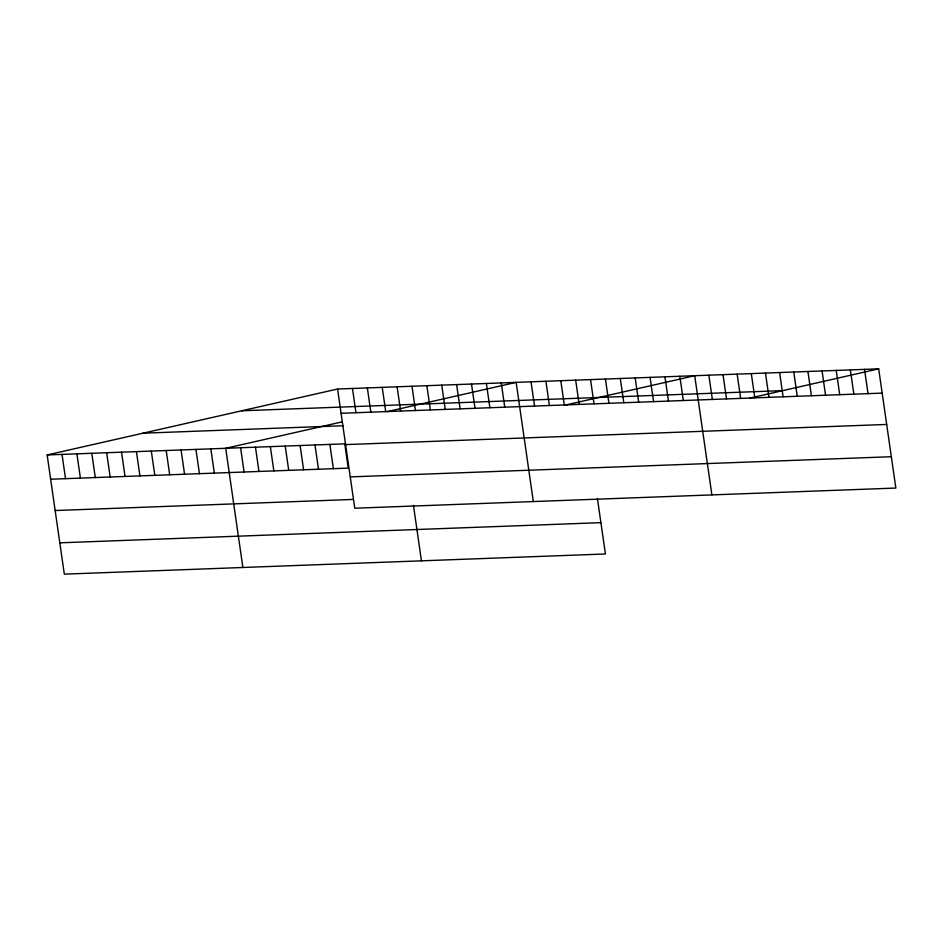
<?xml version="1.0" encoding="UTF-8"?>
<svg xmlns="http://www.w3.org/2000/svg" width="943" height="943" viewBox="0 0 943 943"><rect width="100%" height="100%" fill="white"/><g stroke="black" fill="none" stroke-linecap="round" stroke-linejoin="round"><path stroke-width="1.41" d="M597.414 498.446L605.418 553.977L64.324 574.146L47.15 454.95L337.582 389.023L878.676 368.854L895.85 488.05L354.768 508.218L337.582 389.023M342.12 421.875L225.707 448.302L242.881 567.497M387.384 411.596L516.151 382.363L533.325 501.558M565.941 404.936L694.708 375.703L711.882 494.898M749.909 398.087L878.676 368.854M241.738 410.783L782.831 390.614M341.083 413.282L882.165 393.113M142.994 433.191L343.193 425.729M47.15 454.95L344.749 443.858L348.25 468.129L50.651 479.221M345.598 444.613L886.679 424.444M350.254 476.887L891.335 456.718M55.165 510.54L352.753 499.448M59.81 542.826L600.903 522.658M864.519 369.373L868.02 393.644M850.374 369.904L853.863 394.174M836.217 370.434L839.718 394.693M822.072 370.964L825.561 395.223M807.915 371.483L811.416 395.754M793.77 372.014L797.259 396.284M779.613 372.544L783.114 396.803M765.457 373.074L768.958 397.333M751.312 373.593L754.813 397.863M737.155 374.123L740.656 398.394M723.01 374.654L726.499 398.913M708.853 375.184L712.354 399.443M679.82 376.257L683.321 400.527M664.945 376.811L668.446 401.081M650.069 377.377L653.558 401.635M635.181 377.931L638.682 402.189M620.305 378.485L623.806 402.744M605.43 379.039L608.919 403.298M590.542 379.593L594.043 403.852M575.666 380.147L579.167 404.406M560.79 380.701L564.279 404.96M545.903 381.255L549.404 405.514M531.027 381.809L534.528 406.068M501.263 382.917L504.764 407.176M486.388 383.471L489.877 407.741M471.512 384.025L475.001 408.295M456.624 384.579L460.125 408.849M441.748 385.133L445.237 409.403M426.861 385.687L430.362 409.957M411.985 386.241L415.486 410.511M397.109 386.795L400.598 411.065M413.447 505.307L421.438 560.837M382.221 387.349L385.722 411.619M367.346 387.903L370.847 412.174M352.47 388.469L355.959 412.728M329.873 444.412L333.362 468.683M314.986 444.966L318.486 469.237M300.11 445.532L303.599 469.791M285.234 446.086L288.723 470.345M270.346 446.64L273.847 470.899M255.47 447.194L258.96 471.453M240.583 447.748L244.084 472.007M210.831 448.856L214.32 473.115M195.944 449.41L199.444 473.669M181.068 449.964L184.569 474.223M166.192 450.518L169.681 474.777M151.304 451.072L154.805 475.331M136.429 451.626L139.929 475.885M121.553 452.18L125.042 476.451M106.665 452.734L110.166 477.005M91.789 453.288L95.29 477.559M76.913 453.842L80.403 478.113M62.026 454.396L65.527 478.667"/></g></svg>
